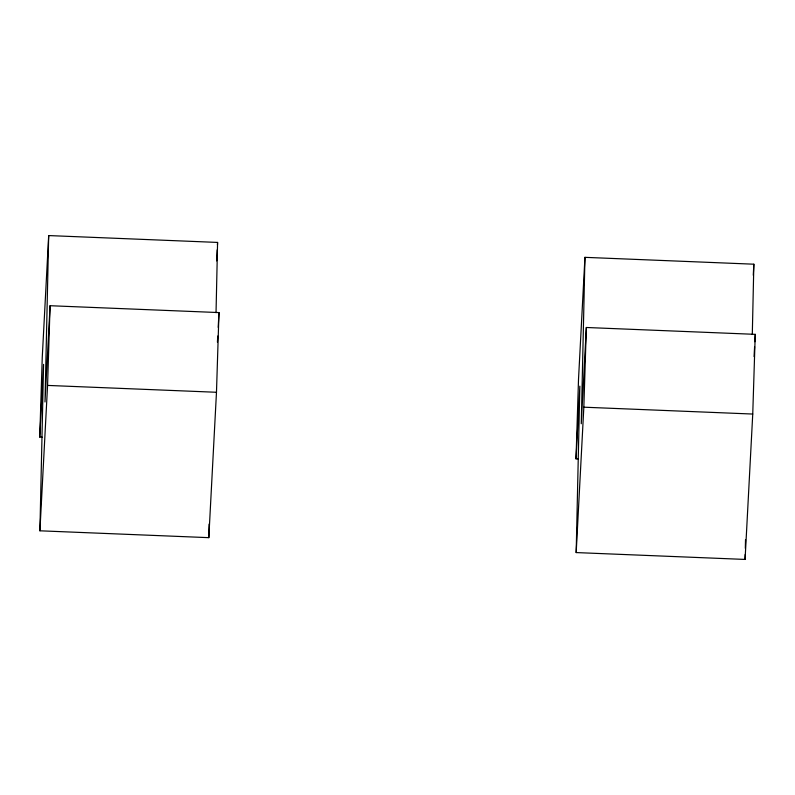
<?xml version="1.0" encoding="UTF-8"?>
<svg xmlns="http://www.w3.org/2000/svg" width="795" height="795" viewBox="0 0 795 795"><rect width="100%" height="100%" fill="white"/><g stroke="black" fill="none" stroke-linecap="round" stroke-linejoin="round"><path stroke-width="1.19" d="M216.031 312.693L217.582 242.425L48.684 235.568L44.997 401.982L50.075 305.717L218.983 312.574L216.478 392.273L208.807 537.659L39.909 530.802L43.586 364.388L39.75 437.081L42.215 437.18M208.807 537.659L209.105 524.104M752.299 334.466L753.849 264.198L584.951 257.341L581.264 423.755L586.342 327.49L755.25 334.347L752.746 414.046L745.074 559.432L576.176 552.575L579.853 386.161L576.017 458.854L578.482 458.953M745.074 559.432L745.183 554.503M745.322 548.331L745.511 539.706M39.75 437.081L42.254 357.382L48.684 235.568M39.909 530.802L47.571 385.416L50.075 305.717M576.017 458.854L578.521 379.155L584.951 257.341M576.176 552.575L583.838 407.189L586.342 327.49M216.608 260.879L217.194 249.809M217.452 244.89L217.582 242.425M217.423 342.198L217.741 336.027M218.198 327.381L218.983 312.574M753.272 275.269L753.849 264.198M754.077 356.558L754.594 346.69M754.862 341.751L755.25 334.347M47.571 385.416L216.478 392.273M583.838 407.189L752.746 414.046"/></g></svg>
